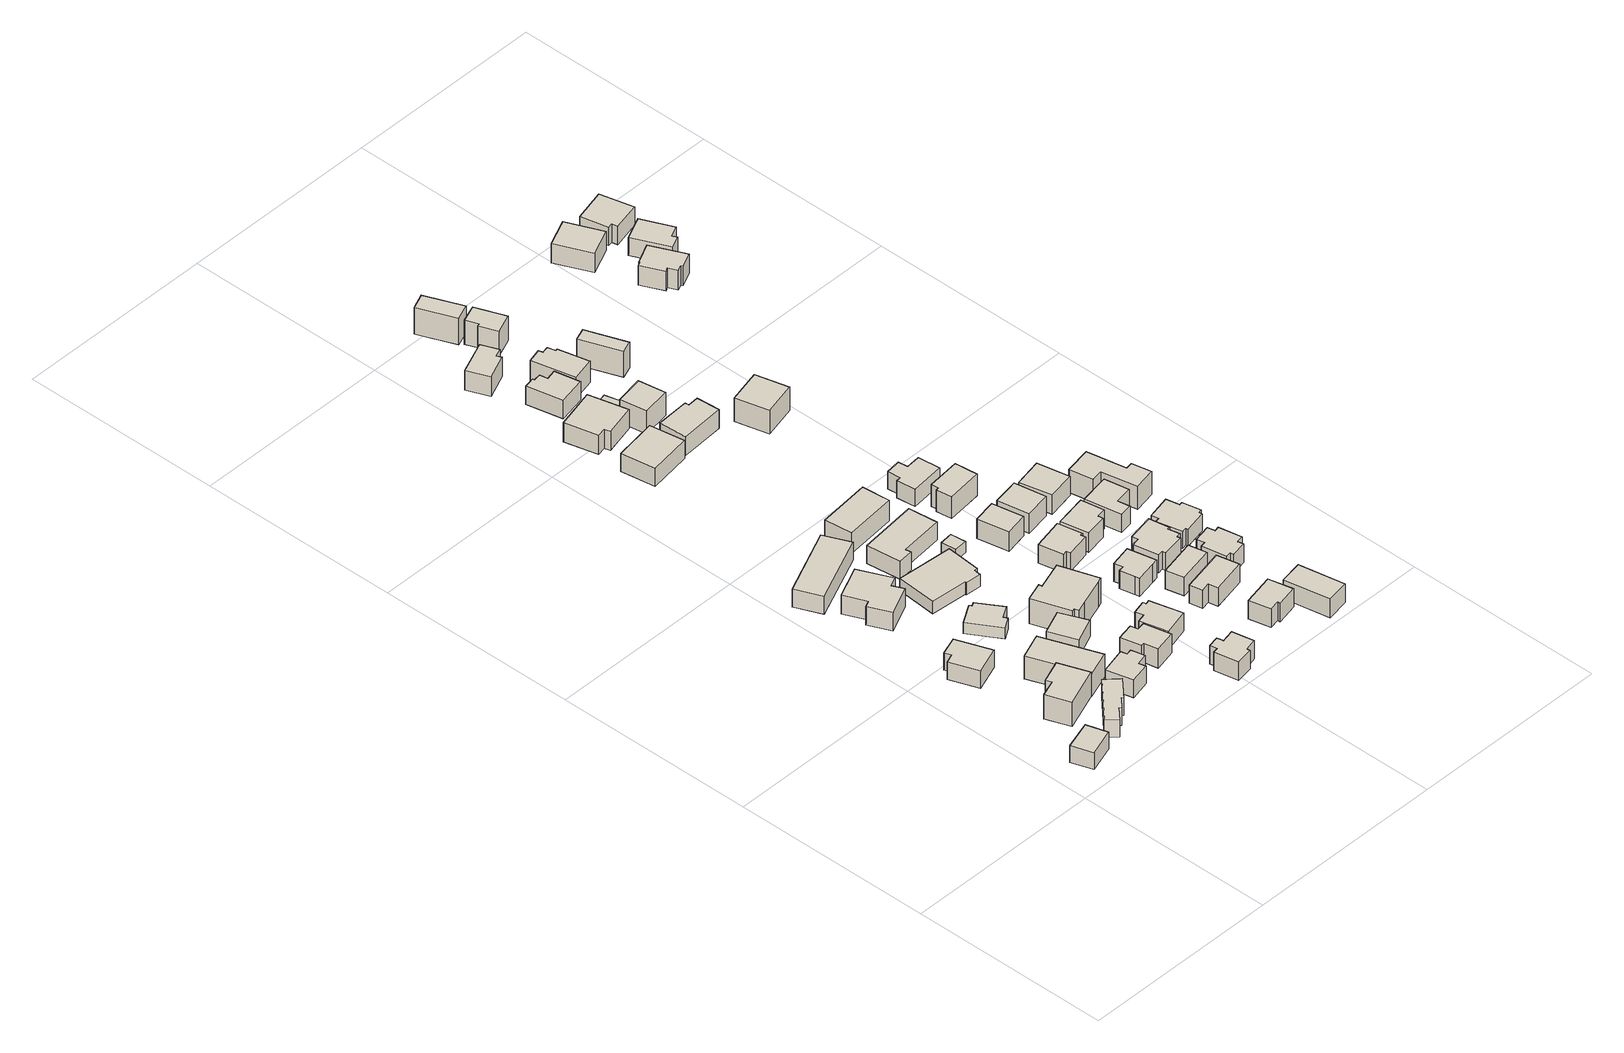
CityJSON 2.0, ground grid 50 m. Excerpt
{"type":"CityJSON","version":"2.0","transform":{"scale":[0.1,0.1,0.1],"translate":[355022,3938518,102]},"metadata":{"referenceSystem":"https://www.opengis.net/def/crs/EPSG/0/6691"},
"CityObjects":{
"building1":{"type":"Building","attributes":{"usage":"411","measuredHeight":5.1,"storeysAboveGround":2,"BuildingIDAttribute.prefecture":"14","BuildingIDAttribute.city":"14152","BuildingDetailAttribute.totalFloorArea":67.14,"BuildingDetailAttribute.buildingFootprintArea":33.57,"BuildingDetailAttribute.buildingStructureType":"601","BuildingDetailAttribute.buildingStructureOrgType":"1","BuildingDetailAttribute.orgUsage":"10","BuildingDetailAttribute.surveyYear":2015},"geometry":[{"type":"Solid","lod":"1","boundaries":[[[[0,1,2,3]],[[2,4,5,3]],[[1,6,4,2]],[[0,7,6,1]],[[3,5,7,0]],[[4,6,7,5]]]]}]},
"building2":{"type":"Building","attributes":{"usage":"411","measuredHeight":6.3,"storeysAboveGround":2,"BuildingIDAttribute.prefecture":"14","BuildingIDAttribute.city":"14152","BuildingDetailAttribute.totalFloorArea":104.54,"BuildingDetailAttribute.buildingFootprintArea":52.27,"BuildingDetailAttribute.buildingStructureType":"601","BuildingDetailAttribute.buildingStructureOrgType":"1","BuildingDetailAttribute.orgUsage":"10","BuildingDetailAttribute.surveyYear":2015},"geometry":[{"type":"Solid","lod":"1","boundaries":[[[[8,9,10,11,12,13]],[[12,14,15,13]],[[11,16,14,12]],[[10,17,16,11]],[[9,18,17,10]],[[8,19,18,9]],[[13,15,19,8]],[[14,16,17,18,19,15]]]]}]},
"building3":{"type":"Building","attributes":{"usage":"411","measuredHeight":7.6,"storeysAboveGround":2,"BuildingIDAttribute.prefecture":"14","BuildingIDAttribute.city":"14152","BuildingDetailAttribute.totalFloorArea":126.16,"BuildingDetailAttribute.buildingFootprintArea":63.08,"BuildingDetailAttribute.buildingStructureType":"601","BuildingDetailAttribute.buildingStructureOrgType":"1","BuildingDetailAttribute.orgUsage":"10","BuildingDetailAttribute.surveyYear":2015},"geometry":[{"type":"Solid","lod":"1","boundaries":[[[[20,21,22,23,24,25]],[[24,26,27,25]],[[23,28,26,24]],[[22,29,28,23]],[[21,30,29,22]],[[20,31,30,21]],[[25,27,31,20]],[[26,28,29,30,31,27]]]]}]},
"building4":{"type":"Building","attributes":{"usage":"411","measuredHeight":5.5,"storeysAboveGround":2,"BuildingIDAttribute.prefecture":"14","BuildingIDAttribute.city":"14152","BuildingDetailAttribute.totalFloorArea":84.86,"BuildingDetailAttribute.buildingFootprintArea":42.43,"BuildingDetailAttribute.buildingStructureType":"601","BuildingDetailAttribute.buildingStructureOrgType":"1","BuildingDetailAttribute.orgUsage":"10","BuildingDetailAttribute.surveyYear":2015},"geometry":[{"type":"Solid","lod":"1","boundaries":[[[[32,33,34,35,36,37,38,39]],[[38,40,41,39]],[[37,42,40,38]],[[36,43,42,37]],[[35,44,43,36]],[[34,45,44,35]],[[33,46,45,34]],[[32,47,46,33]],[[39,41,47,32]],[[40,42,43,44,45,46,47,41]]]]}]},
"building5":{"type":"Building","attributes":{"usage":"412","measuredHeight":7.1,"storeysAboveGround":2,"BuildingIDAttribute.prefecture":"14","BuildingIDAttribute.city":"14152","BuildingDetailAttribute.totalFloorArea":133.13,"BuildingDetailAttribute.buildingFootprintArea":66.57,"BuildingDetailAttribute.buildingStructureType":"601","BuildingDetailAttribute.buildingStructureOrgType":"1","BuildingDetailAttribute.orgUsage":"20","BuildingDetailAttribute.surveyYear":2015},"geometry":[{"type":"Solid","lod":"1","boundaries":[[[[48,49,50,51,52,53]],[[52,54,55,53]],[[51,56,54,52]],[[50,57,56,51]],[[49,58,57,50]],[[48,59,58,49]],[[53,55,59,48]],[[54,56,57,58,59,55]]]]}]},
"building6":{"type":"Building","attributes":{"usage":"412","measuredHeight":6.1,"storeysAboveGround":2,"BuildingIDAttribute.prefecture":"14","BuildingIDAttribute.city":"14152","BuildingDetailAttribute.totalFloorArea":181.25,"BuildingDetailAttribute.buildingFootprintArea":90.63,"BuildingDetailAttribute.buildingStructureType":"601","BuildingDetailAttribute.buildingStructureOrgType":"1","BuildingDetailAttribute.orgUsage":"20","BuildingDetailAttribute.surveyYear":2015},"geometry":[{"type":"Solid","lod":"1","boundaries":[[[[60,61,62,63,64,65,66,67]],[[66,68,69,67]],[[65,70,68,66]],[[64,71,70,65]],[[63,72,71,64]],[[62,73,72,63]],[[61,74,73,62]],[[60,75,74,61]],[[67,69,75,60]],[[68,70,71,72,73,74,75,69]]]]}]},
"building7":{"type":"Building","attributes":{"usage":"412","measuredHeight":5.7,"storeysAboveGround":2,"BuildingIDAttribute.prefecture":"14","BuildingIDAttribute.city":"14152","BuildingDetailAttribute.totalFloorArea":214.94,"BuildingDetailAttribute.buildingFootprintArea":107.47,"BuildingDetailAttribute.buildingStructureType":"601","BuildingDetailAttribute.buildingStructureOrgType":"1","BuildingDetailAttribute.orgUsage":"20","BuildingDetailAttribute.surveyYear":2015},"geometry":[{"type":"Solid","lod":"1","boundaries":[[[[76,77,78,79]],[[78,80,81,79]],[[77,82,80,78]],[[76,83,82,77]],[[79,81,83,76]],[[80,82,83,81]]]]}]},
"building8":{"type":"Building","attributes":{"usage":"411","measuredHeight":5.6,"storeysAboveGround":2,"BuildingIDAttribute.prefecture":"14","BuildingIDAttribute.city":"14152","BuildingDetailAttribute.totalFloorArea":80.78,"BuildingDetailAttribute.buildingFootprintArea":40.39,"BuildingDetailAttribute.buildingStructureType":"601","BuildingDetailAttribute.buildingStructureOrgType":"1","BuildingDetailAttribute.orgUsage":"10","BuildingDetailAttribute.surveyYear":2015},"geometry":[{"type":"Solid","lod":"1","boundaries":[[[[84,85,86,87,88,89,90,91]],[[90,92,93,91]],[[89,94,92,90]],[[88,95,94,89]],[[87,96,95,88]],[[86,97,96,87]],[[85,98,97,86]],[[84,99,98,85]],[[91,93,99,84]],[[92,94,95,96,97,98,99,93]]]]}]},
"building9":{"type":"Building","attributes":{"usage":"411","storeysAboveGround":1,"BuildingIDAttribute.prefecture":"14","BuildingIDAttribute.city":"14152","BuildingDetailAttribute.totalFloorArea":54.68,"BuildingDetailAttribute.buildingFootprintArea":54.68,"BuildingDetailAttribute.buildingStructureType":"601","BuildingDetailAttribute.buildingStructureOrgType":"1","BuildingDetailAttribute.orgUsage":"10","BuildingDetailAttribute.surveyYear":2015},"geometry":[{"type":"Solid","lod":"1","boundaries":[[[[100,101,102,103,104,105,106,107]],[[106,108,109,107]],[[105,110,108,106]],[[104,111,110,105]],[[103,112,111,104]],[[102,113,112,103]],[[101,114,113,102]],[[100,115,114,101]],[[107,109,115,100]],[[108,110,111,112,113,114,115,109]]]]}]},
"building10":{"type":"Building","attributes":{"usage":"411","measuredHeight":5.1,"storeysAboveGround":2,"BuildingIDAttribute.prefecture":"14","BuildingIDAttribute.city":"14152","BuildingDetailAttribute.totalFloorArea":82.23,"BuildingDetailAttribute.buildingFootprintArea":41.12,"BuildingDetailAttribute.buildingStructureType":"601","BuildingDetailAttribute.buildingStructureOrgType":"1","BuildingDetailAttribute.orgUsage":"10","BuildingDetailAttribute.surveyYear":2015},"geometry":[{"type":"Solid","lod":"1","boundaries":[[[[116,117,118,119,120]],[[119,121,122,120]],[[118,123,121,119]],[[117,124,123,118]],[[116,125,124,117]],[[120,122,125,116]],[[121,123,124,125,122]]]]}]},
"building11":{"type":"Building","attributes":{"usage":"411","measuredHeight":4.6,"storeysAboveGround":2,"BuildingIDAttribute.prefecture":"14","BuildingIDAttribute.city":"14152","BuildingDetailAttribute.totalFloorArea":233.65,"BuildingDetailAttribute.buildingFootprintArea":116.82,"BuildingDetailAttribute.buildingStructureType":"601","BuildingDetailAttribute.buildingStructureOrgType":"1","BuildingDetailAttribute.orgUsage":"10","BuildingDetailAttribute.surveyYear":2015},"geometry":[{"type":"Solid","lod":"1","boundaries":[[[[126,127,128,129,130,131,132,133]],[[132,134,135,133]],[[131,136,134,132]],[[130,137,136,131]],[[129,138,137,130]],[[128,139,138,129]],[[127,140,139,128]],[[126,141,140,127]],[[133,135,141,126]],[[134,136,137,138,139,140,141,135]]]]}]},
"building12":{"type":"Building","attributes":{"usage":"411","measuredHeight":6.1,"storeysAboveGround":2,"BuildingIDAttribute.prefecture":"14","BuildingIDAttribute.city":"14152","BuildingDetailAttribute.totalFloorArea":80.99,"BuildingDetailAttribute.buildingFootprintArea":40.49,"BuildingDetailAttribute.buildingStructureType":"601","BuildingDetailAttribute.buildingStructureOrgType":"1","BuildingDetailAttribute.orgUsage":"10","BuildingDetailAttribute.surveyYear":2015,"BuildingRiverFloodingRiskAttribute.description":"6","BuildingRiverFloodingRiskAttribute.rankOrg":"1","BuildingRiverFloodingRiskAttribute.depth":0.02,"BuildingRiverFloodingRiskAttribute.adminType":"2","BuildingRiverFloodingRiskAttribute.scale":"2"},"geometry":[{"type":"Solid","lod":"1","boundaries":[[[[142,143,144,145,146,147,148,149]],[[148,150,151,149]],[[147,152,150,148]],[[146,153,152,147]],[[145,154,153,146]],[[144,155,154,145]],[[143,156,155,144]],[[142,157,156,143]],[[149,151,157,142]],[[150,152,153,154,155,156,157,151]]]]}]},
"building13":{"type":"Building","attributes":{"usage":"411","measuredHeight":7.9,"storeysAboveGround":2,"BuildingIDAttribute.prefecture":"14","BuildingIDAttribute.city":"14152","BuildingDetailAttribute.totalFloorArea":164.62,"BuildingDetailAttribute.buildingFootprintArea":82.31,"BuildingDetailAttribute.buildingStructureType":"601","BuildingDetailAttribute.buildingStructureOrgType":"1","BuildingDetailAttribute.orgUsage":"10","BuildingDetailAttribute.surveyYear":2015},"geometry":[{"type":"Solid","lod":"1","boundaries":[[[[158,159,160,161,162,163,164,165,166,167]],[[166,168,169,167]],[[165,170,168,166]],[[164,171,170,165]],[[163,172,171,164]],[[162,173,172,163]],[[161,174,173,162]],[[160,175,174,161]],[[159,176,175,160]],[[158,177,176,159]],[[167,169,177,158]],[[168,170,171,172,173,174,175,176,177,169]]]]}]},
"building14":{"type":"Building","attributes":{"usage":"412","measuredHeight":6,"storeysAboveGround":2,"BuildingIDAttribute.prefecture":"14","BuildingIDAttribute.city":"14152","BuildingDetailAttribute.totalFloorArea":185.44,"BuildingDetailAttribute.buildingFootprintArea":92.72,"BuildingDetailAttribute.buildingStructureType":"601","BuildingDetailAttribute.buildingStructureOrgType":"1","BuildingDetailAttribute.orgUsage":"20","BuildingDetailAttribute.surveyYear":2015},"geometry":[{"type":"Solid","lod":"1","boundaries":[[[[178,179,180,181,182,183]],[[182,184,185,183]],[[181,186,184,182]],[[180,187,186,181]],[[179,188,187,180]],[[178,189,188,179]],[[183,185,189,178]],[[184,186,187,188,189,185]]]]}]},
"building15":{"type":"Building","attributes":{"usage":"411","measuredHeight":6.1,"storeysAboveGround":2,"BuildingIDAttribute.prefecture":"14","BuildingIDAttribute.city":"14152","BuildingDetailAttribute.totalFloorArea":82.94,"BuildingDetailAttribute.buildingFootprintArea":41.47,"BuildingDetailAttribute.buildingStructureType":"601","BuildingDetailAttribute.buildingStructureOrgType":"1","BuildingDetailAttribute.orgUsage":"10","BuildingDetailAttribute.surveyYear":2015,"BuildingRiverFloodingRiskAttribute.description":"6","BuildingRiverFloodingRiskAttribute.rankOrg":"1","BuildingRiverFloodingRiskAttribute.depth":0.02,"BuildingRiverFloodingRiskAttribute.adminType":"2","BuildingRiverFloodingRiskAttribute.scale":"2"},"geometry":[{"type":"Solid","lod":"1","boundaries":[[[[190,191,192,193,194,195,196,197,198,199]],[[198,200,201,199]],[[197,202,200,198]],[[196,203,202,197]],[[195,204,203,196]],[[194,205,204,195]],[[193,206,205,194]],[[192,207,206,193]],[[191,208,207,192]],[[190,209,208,191]],[[199,201,209,190]],[[200,202,203,204,205,206,207,208,209,201]]]]}]},
"building16":{"type":"Building","attributes":{"usage":"411","measuredHeight":6.3,"storeysAboveGround":2,"BuildingIDAttribute.prefecture":"14","BuildingIDAttribute.city":"14152","BuildingDetailAttribute.totalFloorArea":156.68,"BuildingDetailAttribute.buildingFootprintArea":78.34,"BuildingDetailAttribute.buildingStructureType":"601","BuildingDetailAttribute.buildingStructureOrgType":"1","BuildingDetailAttribute.orgUsage":"10","BuildingDetailAttribute.surveyYear":2015},"geometry":[{"type":"Solid","lod":"1","boundaries":[[[[210,211,212,213]],[[212,214,215,213]],[[211,216,214,212]],[[210,217,216,211]],[[213,215,217,210]],[[214,216,217,215]]]]}]},
"building17":{"type":"Building","attributes":{"usage":"412","measuredHeight":6.3,"storeysAboveGround":2,"BuildingIDAttribute.prefecture":"14","BuildingIDAttribute.city":"14152","BuildingDetailAttribute.totalFloorArea":153.39,"BuildingDetailAttribute.buildingFootprintArea":76.69,"BuildingDetailAttribute.buildingStructureType":"601","BuildingDetailAttribute.buildingStructureOrgType":"1","BuildingDetailAttribute.orgUsage":"20","BuildingDetailAttribute.surveyYear":2015},"geometry":[{"type":"Solid","lod":"1","boundaries":[[[[218,219,220,221]],[[220,222,223,221]],[[219,224,222,220]],[[218,225,224,219]],[[221,223,225,218]],[[222,224,225,223]]]]}]},
"building18":{"type":"Building","attributes":{"usage":"411","measuredHeight":5.9,"storeysAboveGround":2,"BuildingIDAttribute.prefecture":"14","BuildingIDAttribute.city":"14152","BuildingDetailAttribute.totalFloorArea":92.56,"BuildingDetailAttribute.buildingFootprintArea":46.28,"BuildingDetailAttribute.buildingStructureType":"601","BuildingDetailAttribute.buildingStructureOrgType":"1","BuildingDetailAttribute.orgUsage":"10","BuildingDetailAttribute.surveyYear":2015,"BuildingRiverFloodingRiskAttribute.description":"6","BuildingRiverFloodingRiskAttribute.rankOrg":"1","BuildingRiverFloodingRiskAttribute.depth":0.111,"BuildingRiverFloodingRiskAttribute.adminType":"2","BuildingRiverFloodingRiskAttribute.scale":"2"},"geometry":[{"type":"Solid","lod":"1","boundaries":[[[[226,227,228,229,230,231,232,233]],[[232,234,235,233]],[[231,236,234,232]],[[230,237,236,231]],[[229,238,237,230]],[[228,239,238,229]],[[227,240,239,228]],[[226,241,240,227]],[[233,235,241,226]],[[234,236,237,238,239,240,241,235]]]]}]},
"building19":{"type":"Building","attributes":{"BuildingIDAttribute.prefecture":"14","BuildingIDAttribute.city":"14152","BuildingDetailAttribute.surveyYear":2015},"geometry":[{"type":"Solid","lod":"1","boundaries":[[[[242,243,244,245]],[[244,246,247,245]],[[243,248,246,244]],[[242,249,248,243]],[[245,247,249,242]],[[246,248,249,247]]]]}]},
"building20":{"type":"Building","attributes":{"usage":"411","measuredHeight":6.8,"storeysAboveGround":2,"BuildingIDAttribute.prefecture":"14","BuildingIDAttribute.city":"14152","BuildingDetailAttribute.totalFloorArea":195.99,"BuildingDetailAttribute.buildingFootprintArea":98,"BuildingDetailAttribute.buildingStructureType":"610","BuildingDetailAttribute.buildingStructureOrgType":"2","BuildingDetailAttribute.orgUsage":"10","BuildingDetailAttribute.surveyYear":2015},"geometry":[{"type":"Solid","lod":"1","boundaries":[[[[250,251,252,253,254,255]],[[254,256,257,255]],[[253,258,256,254]],[[252,259,258,253]],[[251,260,259,252]],[[250,261,260,251]],[[255,257,261,250]],[[256,258,259,260,261,257]]]]}]},
"building21":{"type":"Building","attributes":{"usage":"411","measuredHeight":5.7,"storeysAboveGround":2,"BuildingIDAttribute.prefecture":"14","BuildingIDAttribute.city":"14152","BuildingDetailAttribute.totalFloorArea":92.83,"BuildingDetailAttribute.buildingFootprintArea":46.42,"BuildingDetailAttribute.buildingStructureType":"601","BuildingDetailAttribute.buildingStructureOrgType":"1","BuildingDetailAttribute.orgUsage":"10","BuildingDetailAttribute.surveyYear":2015},"geometry":[{"type":"Solid","lod":"1","boundaries":[[[[262,263,264,265,266,267,268,269]],[[268,270,271,269]],[[267,272,270,268]],[[266,273,272,267]],[[265,274,273,266]],[[264,275,274,265]],[[263,276,275,264]],[[262,277,276,263]],[[269,271,277,262]],[[270,272,273,274,275,276,277,271]]]]}]},
"building22":{"type":"Building","attributes":{"usage":"411","measuredHeight":5.9,"storeysAboveGround":2,"BuildingIDAttribute.prefecture":"14","BuildingIDAttribute.city":"14152","BuildingDetailAttribute.totalFloorArea":81.7,"BuildingDetailAttribute.buildingFootprintArea":40.85,"BuildingDetailAttribute.buildingStructureType":"601","BuildingDetailAttribute.buildingStructureOrgType":"1","BuildingDetailAttribute.orgUsage":"10","BuildingDetailAttribute.surveyYear":2015},"geometry":[{"type":"Solid","lod":"1","boundaries":[[[[278,279,280,281,282,283]],[[282,284,285,283]],[[281,286,284,282]],[[280,287,286,281]],[[279,288,287,280]],[[278,289,288,279]],[[283,285,289,278]],[[284,286,287,288,289,285]]]]}]},
"building23":{"type":"Building","attributes":{"BuildingIDAttribute.prefecture":"14","BuildingIDAttribute.city":"14152","BuildingDetailAttribute.surveyYear":2015},"geometry":[{"type":"Solid","lod":"1","boundaries":[[[[290,291,292,293]],[[292,294,295,293]],[[291,296,294,292]],[[290,297,296,291]],[[293,295,297,290]],[[294,296,297,295]]]]}]},
"building24":{"type":"Building","attributes":{"usage":"411","measuredHeight":5.9,"storeysAboveGround":2,"BuildingIDAttribute.prefecture":"14","BuildingIDAttribute.city":"14152","BuildingDetailAttribute.totalFloorArea":76.44,"BuildingDetailAttribute.buildingFootprintArea":38.22,"BuildingDetailAttribute.buildingStructureType":"601","BuildingDetailAttribute.buildingStructureOrgType":"1","BuildingDetailAttribute.orgUsage":"10","BuildingDetailAttribute.surveyYear":2015},"geometry":[{"type":"Solid","lod":"1","boundaries":[[[[298,299,300,301]],[[300,302,303,301]],[[299,304,302,300]],[[298,305,304,299]],[[301,303,305,298]],[[302,304,305,303]]]]}]},
"building25":{"type":"Building","attributes":{"usage":"411","measuredHeight":5.8,"storeysAboveGround":2,"BuildingIDAttribute.prefecture":"14","BuildingIDAttribute.city":"14152","BuildingDetailAttribute.totalFloorArea":121.66,"BuildingDetailAttribute.buildingFootprintArea":60.83,"BuildingDetailAttribute.buildingStructureType":"601","BuildingDetailAttribute.buildingStructureOrgType":"1","BuildingDetailAttribute.orgUsage":"10","BuildingDetailAttribute.surveyYear":2015},"geometry":[{"type":"Solid","lod":"1","boundaries":[[[[306,307,308,309,310,311]],[[310,312,313,311]],[[309,314,312,310]],[[308,315,314,309]],[[307,316,315,308]],[[306,317,316,307]],[[311,313,317,306]],[[312,314,315,316,317,313]]]]}]},
"building26":{"type":"Building","attributes":{"usage":"411","measuredHeight":5.8,"storeysAboveGround":2,"BuildingIDAttribute.prefecture":"14","BuildingIDAttribute.city":"14152","BuildingDetailAttribute.totalFloorArea":72.73,"BuildingDetailAttribute.buildingFootprintArea":36.37,"BuildingDetailAttribute.buildingStructureType":"601","BuildingDetailAttribute.buildingStructureOrgType":"1","BuildingDetailAttribute.orgUsage":"10","BuildingDetailAttribute.surveyYear":2015},"geometry":[{"type":"Solid","lod":"1","boundaries":[[[[318,319,320,321,322,323,324,325]],[[324,326,327,325]],[[323,328,326,324]],[[322,329,328,323]],[[321,330,329,322]],[[320,331,330,321]],[[319,332,331,320]],[[318,333,332,319]],[[325,327,333,318]],[[326,328,329,330,331,332,333,327]]]]}]},
"building27":{"type":"Building","attributes":{"usage":"411","measuredHeight":5.5,"storeysAboveGround":2,"BuildingIDAttribute.prefecture":"14","BuildingIDAttribute.city":"14152","BuildingDetailAttribute.totalFloorArea":76.19,"BuildingDetailAttribute.buildingFootprintArea":38.1,"BuildingDetailAttribute.buildingStructureType":"601","BuildingDetailAttribute.buildingStructureOrgType":"1","BuildingDetailAttribute.orgUsage":"10","BuildingDetailAttribute.surveyYear":2015},"geometry":[{"type":"Solid","lod":"1","boundaries":[[[[334,335,336,337,338,339,340,341]],[[340,342,343,341]],[[339,344,342,340]],[[338,345,344,339]],[[337,346,345,338]],[[336,347,346,337]],[[335,348,347,336]],[[334,349,348,335]],[[341,343,349,334]],[[342,344,345,346,347,348,349,343]]]]}]},
"building28":{"type":"Building","attributes":{"usage":"411","measuredHeight":7.7,"storeysAboveGround":2,"BuildingIDAttribute.prefecture":"14","BuildingIDAttribute.city":"14152","BuildingDetailAttribute.totalFloorArea":81.51,"BuildingDetailAttribute.buildingFootprintArea":40.75,"BuildingDetailAttribute.buildingStructureType":"601","BuildingDetailAttribute.buildingStructureOrgType":"1","BuildingDetailAttribute.orgUsage":"10","BuildingDetailAttribute.surveyYear":2015},"geometry":[{"type":"Solid","lod":"1","boundaries":[[[[350,351,352,353]],[[352,354,355,353]],[[351,356,354,352]],[[350,357,356,351]],[[353,355,357,350]],[[354,356,357,355]]]]}]},
"building29":{"type":"Building","attributes":{"usage":"411","measuredHeight":6.5,"storeysAboveGround":2,"BuildingIDAttribute.prefecture":"14","BuildingIDAttribute.city":"14152","BuildingDetailAttribute.totalFloorArea":102.22,"BuildingDetailAttribute.buildingFootprintArea":51.11,"BuildingDetailAttribute.buildingStructureType":"601","BuildingDetailAttribute.buildingStructureOrgType":"1","BuildingDetailAttribute.orgUsage":"10","BuildingDetailAttribute.surveyYear":2015},"geometry":[{"type":"Solid","lod":"1","boundaries":[[[[358,359,360,361,362,363,364,365,366]],[[365,367,368,366]],[[364,369,367,365]],[[363,370,369,364]],[[362,371,370,363]],[[361,372,371,362]],[[360,373,372,361]],[[359,374,373,360]],[[358,375,374,359]],[[366,368,375,358]],[[367,369,370,371,372,373,374,375,368]]]]}]},
"building30":{"type":"Building","attributes":{"usage":"411","measuredHeight":6,"storeysAboveGround":2,"BuildingIDAttribute.prefecture":"14","BuildingIDAttribute.city":"14152","BuildingDetailAttribute.totalFloorArea":79.25,"BuildingDetailAttribute.buildingFootprintArea":39.62,"BuildingDetailAttribute.buildingStructureType":"601","BuildingDetailAttribute.buildingStructureOrgType":"1","BuildingDetailAttribute.orgUsage":"10","BuildingDetailAttribute.surveyYear":2015,"BuildingRiverFloodingRiskAttribute.description":"6","BuildingRiverFloodingRiskAttribute.rankOrg":"1","BuildingRiverFloodingRiskAttribute.depth":0.158,"BuildingRiverFloodingRiskAttribute.adminType":"2","BuildingRiverFloodingRiskAttribute.scale":"2"},"geometry":[{"type":"Solid","lod":"1","boundaries":[[[[376,377,378,379,380,381]],[[380,382,383,381]],[[379,384,382,380]],[[378,385,384,379]],[[377,386,385,378]],[[376,387,386,377]],[[381,383,387,376]],[[382,384,385,386,387,383]]]]}]},
"building31":{"type":"Building","attributes":{"usage":"411","measuredHeight":6.3,"storeysAboveGround":2,"BuildingIDAttribute.prefecture":"14","BuildingIDAttribute.city":"14152","BuildingDetailAttribute.totalFloorArea":95.09,"BuildingDetailAttribute.buildingFootprintArea":47.54,"BuildingDetailAttribute.buildingStructureType":"601","BuildingDetailAttribute.buildingStructureOrgType":"1","BuildingDetailAttribute.orgUsage":"10","BuildingDetailAttribute.surveyYear":2015,"BuildingRiverFloodingRiskAttribute.description":"6","BuildingRiverFloodingRiskAttribute.rankOrg":"1","BuildingRiverFloodingRiskAttribute.depth":0.188,"BuildingRiverFloodingRiskAttribute.adminType":"2","BuildingRiverFloodingRiskAttribute.scale":"2"},"geometry":[{"type":"Solid","lod":"1","boundaries":[[[[388,389,390,391,392,393]],[[392,394,395,393]],[[391,396,394,392]],[[390,397,396,391]],[[389,398,397,390]],[[388,399,398,389]],[[393,395,399,388]],[[394,396,397,398,399,395]]]]}]},
"building32":{"type":"Building","attributes":{"usage":"411","measuredHeight":5.5,"storeysAboveGround":2,"BuildingIDAttribute.prefecture":"14","BuildingIDAttribute.city":"14152","BuildingDetailAttribute.totalFloorArea":68.06,"BuildingDetailAttribute.buildingFootprintArea":34.03,"BuildingDetailAttribute.buildingStructureType":"601","BuildingDetailAttribute.buildingStructureOrgType":"1","BuildingDetailAttribute.orgUsage":"10","BuildingDetailAttribute.surveyYear":2015},"geometry":[{"type":"Solid","lod":"1","boundaries":[[[[400,401,402,403,404,405,406,407]],[[406,408,409,407]],[[405,410,408,406]],[[404,411,410,405]],[[403,412,411,404]],[[402,413,412,403]],[[401,414,413,402]],[[400,415,414,401]],[[407,409,415,400]],[[408,410,411,412,413,414,415,409]]]]}]},
"building33":{"type":"Building","attributes":{"usage":"411","measuredHeight":5.6,"storeysAboveGround":2,"BuildingIDAttribute.prefecture":"14","BuildingIDAttribute.city":"14152","BuildingDetailAttribute.totalFloorArea":71.33,"BuildingDetailAttribute.buildingFootprintArea":35.66,"BuildingDetailAttribute.buildingStructureType":"601","BuildingDetailAttribute.buildingStructureOrgType":"1","BuildingDetailAttribute.orgUsage":"10","BuildingDetailAttribute.surveyYear":2015},"geometry":[{"type":"Solid","lod":"1","boundaries":[[[[416,417,418,419]],[[418,420,421,419]],[[417,422,420,418]],[[416,423,422,417]],[[419,421,423,416]],[[420,422,423,421]]]]}]},
"building34":{"type":"Building","attributes":{"usage":"411","measuredHeight":6.7,"storeysAboveGround":2,"BuildingIDAttribute.prefecture":"14","BuildingIDAttribute.city":"14152","BuildingDetailAttribute.totalFloorArea":86.03,"BuildingDetailAttribute.buildingFootprintArea":43.02,"BuildingDetailAttribute.buildingStructureType":"601","BuildingDetailAttribute.buildingStructureOrgType":"1","BuildingDetailAttribute.orgUsage":"10","BuildingDetailAttribute.surveyYear":2015},"geometry":[{"type":"Solid","lod":"1","boundaries":[[[[424,425,426,427,428,429]],[[428,430,431,429]],[[427,432,430,428]],[[426,433,432,427]],[[425,434,433,426]],[[424,435,434,425]],[[429,431,435,424]],[[430,432,433,434,435,431]]]]}]},
"building35":{"type":"Building","attributes":{"usage":"411","measuredHeight":6.1,"storeysAboveGround":2,"BuildingIDAttribute.prefecture":"14","BuildingIDAttribute.city":"14152","BuildingDetailAttribute.totalFloorArea":86.87,"BuildingDetailAttribute.buildingFootprintArea":43.44,"BuildingDetailAttribute.buildingStructureType":"601","BuildingDetailAttribute.buildingStructureOrgType":"1","BuildingDetailAttribute.orgUsage":"10","BuildingDetailAttribute.surveyYear":2015},"geometry":[{"type":"Solid","lod":"1","boundaries":[[[[436,437,438,439]],[[438,440,441,439]],[[437,442,440,438]],[[436,443,442,437]],[[439,441,443,436]],[[440,442,443,441]]]]}]},
"building36":{"type":"Building","attributes":{"usage":"411","measuredHeight":5.5,"storeysAboveGround":2,"BuildingIDAttribute.prefecture":"14","BuildingIDAttribute.city":"14152","BuildingDetailAttribute.totalFloorArea":80.36,"BuildingDetailAttribute.buildingFootprintArea":40.18,"BuildingDetailAttribute.buildingStructureType":"601","BuildingDetailAttribute.buildingStructureOrgType":"1","BuildingDetailAttribute.orgUsage":"10","BuildingDetailAttribute.surveyYear":2015},"geometry":[{"type":"Solid","lod":"1","boundaries":[[[[444,445,446,447,448,449]],[[448,450,451,449]],[[447,452,450,448]],[[446,453,452,447]],[[445,454,453,446]],[[444,455,454,445]],[[449,451,455,444]],[[450,452,453,454,455,451]]]]}]},
"building37":{"type":"Building","attributes":{"usage":"411","measuredHeight":7.8,"storeysAboveGround":2,"BuildingIDAttribute.prefecture":"14","BuildingIDAttribute.city":"14152","BuildingDetailAttribute.totalFloorArea":69.28,"BuildingDetailAttribute.buildingFootprintArea":34.64,"BuildingDetailAttribute.buildingStructureType":"601","BuildingDetailAttribute.buildingStructureOrgType":"1","BuildingDetailAttribute.orgUsage":"10","BuildingDetailAttribute.surveyYear":2015},"geometry":[{"type":"Solid","lod":"1","boundaries":[[[[456,457,458,459]],[[458,460,461,459]],[[457,462,460,458]],[[456,463,462,457]],[[459,461,463,456]],[[460,462,463,461]]]]}]},
"building38":{"type":"Building","attributes":{"measuredHeight":5.5,"BuildingIDAttribute.prefecture":"14","BuildingIDAttribute.city":"14152","BuildingDetailAttribute.surveyYear":2015,"BuildingRiverFloodingRiskAttribute.description":"6","BuildingRiverFloodingRiskAttribute.rankOrg":"1","BuildingRiverFloodingRiskAttribute.depth":0.08,"BuildingRiverFloodingRiskAttribute.adminType":"2","BuildingRiverFloodingRiskAttribute.scale":"2"},"geometry":[{"type":"Solid","lod":"1","boundaries":[[[[464,465,466,467,468,469,470,471,472,473,474,475]],[[474,476,477,475]],[[473,478,476,474]],[[472,479,478,473]],[[471,480,479,472]],[[470,481,480,471]],[[469,482,481,470]],[[468,483,482,469]],[[467,484,483,468]],[[466,485,484,467]],[[465,486,485,466]],[[464,487,486,465]],[[475,477,487,464]],[[476,478,479,480,481,482,483,484,485,486,487,477]]]]}]},
"building39":{"type":"Building","attributes":{"usage":"411","measuredHeight":7.5,"storeysAboveGround":2,"BuildingIDAttribute.prefecture":"14","BuildingIDAttribute.city":"14152","BuildingDetailAttribute.totalFloorArea":65.76,"BuildingDetailAttribute.buildingFootprintArea":32.88,"BuildingDetailAttribute.buildingStructureType":"601","BuildingDetailAttribute.buildingStructureOrgType":"1","BuildingDetailAttribute.orgUsage":"10","BuildingDetailAttribute.surveyYear":2015},"geometry":[{"type":"Solid","lod":"1","boundaries":[[[[488,489,490,491,492,493]],[[492,494,495,493]],[[491,496,494,492]],[[490,497,496,491]],[[489,498,497,490]],[[488,499,498,489]],[[493,495,499,488]],[[494,496,497,498,499,495]]]]}]},
"building40":{"type":"Building","attributes":{"usage":"411","measuredHeight":5.9,"storeysAboveGround":2,"BuildingIDAttribute.prefecture":"14","BuildingIDAttribute.city":"14152","BuildingDetailAttribute.totalFloorArea":112.07,"BuildingDetailAttribute.buildingFootprintArea":56.04,"BuildingDetailAttribute.buildingStructureType":"601","BuildingDetailAttribute.buildingStructureOrgType":"1","BuildingDetailAttribute.orgUsage":"10","BuildingDetailAttribute.surveyYear":2015,"BuildingRiverFloodingRiskAttribute.description":"6","BuildingRiverFloodingRiskAttribute.rankOrg":"1","BuildingRiverFloodingRiskAttribute.depth":0.118,"BuildingRiverFloodingRiskAttribute.adminType":"2","BuildingRiverFloodingRiskAttribute.scale":"2"},"geometry":[{"type":"Solid","lod":"1","boundaries":[[[[500,501,502,503]],[[502,504,505,503]],[[501,506,504,502]],[[500,507,506,501]],[[503,505,507,500]],[[504,506,507,505]]]]}]},
"building41":{"type":"Building","attributes":{"usage":"412","measuredHeight":7.6,"storeysAboveGround":2,"BuildingIDAttribute.prefecture":"14","BuildingIDAttribute.city":"14152","BuildingDetailAttribute.totalFloorArea":120.16,"BuildingDetailAttribute.buildingFootprintArea":60.08,"BuildingDetailAttribute.buildingStructureType":"601","BuildingDetailAttribute.buildingStructureOrgType":"1","BuildingDetailAttribute.orgUsage":"20","BuildingDetailAttribute.surveyYear":2015},"geometry":[{"type":"Solid","lod":"1","boundaries":[[[[508,509,510,511]],[[510,512,513,511]],[[509,514,512,510]],[[508,515,514,509]],[[511,513,515,508]],[[512,514,515,513]]]]}]},
"building42":{"type":"Building","attributes":{"usage":"411","measuredHeight":6.4,"storeysAboveGround":2,"BuildingIDAttribute.prefecture":"14","BuildingIDAttribute.city":"14152","BuildingDetailAttribute.totalFloorArea":92.28,"BuildingDetailAttribute.buildingFootprintArea":46.14,"BuildingDetailAttribute.buildingStructureType":"601","BuildingDetailAttribute.buildingStructureOrgType":"1","BuildingDetailAttribute.orgUsage":"10","BuildingDetailAttribute.surveyYear":2015,"BuildingRiverFloodingRiskAttribute.description":"6","BuildingRiverFloodingRiskAttribute.rankOrg":"1","BuildingRiverFloodingRiskAttribute.depth":0.08,"BuildingRiverFloodingRiskAttribute.adminType":"2","BuildingRiverFloodingRiskAttribute.scale":"2"},"geometry":[{"type":"Solid","lod":"1","boundaries":[[[[516,517,518,519,520,521,522,523,524,525,526,527]],[[526,528,529,527]],[[525,530,528,526]],[[524,531,530,525]],[[523,532,531,524]],[[522,533,532,523]],[[521,534,533,522]],[[520,535,534,521]],[[519,536,535,520]],[[518,537,536,519]],[[517,538,537,518]],[[516,539,538,517]],[[527,529,539,516]],[[528,530,531,532,533,534,535,536,537,538,539,529]]]]}]},
"building43":{"type":"Building","attributes":{"usage":"411","measuredHeight":7.8,"storeysAboveGround":2,"BuildingIDAttribute.prefecture":"14","BuildingIDAttribute.city":"14152","BuildingDetailAttribute.totalFloorArea":57.1,"BuildingDetailAttribute.buildingFootprintArea":28.55,"BuildingDetailAttribute.buildingStructureType":"601","BuildingDetailAttribute.buildingStructureOrgType":"1","BuildingDetailAttribute.orgUsage":"10","BuildingDetailAttribute.surveyYear":2015},"geometry":[{"type":"Solid","lod":"1","boundaries":[[[[540,541,542,543]],[[542,544,545,543]],[[541,546,544,542]],[[540,547,546,541]],[[543,545,547,540]],[[544,546,547,545]]]]}]},
"building44":{"type":"Building","attributes":{"usage":"411","measuredHeight":6.1,"storeysAboveGround":2,"BuildingIDAttribute.prefecture":"14","BuildingIDAttribute.city":"14152","BuildingDetailAttribute.totalFloorArea":96.13,"BuildingDetailAttribute.buildingFootprintArea":48.06,"BuildingDetailAttribute.buildingStructureType":"601","BuildingDetailAttribute.buildingStructureOrgType":"1","BuildingDetailAttribute.orgUsage":"10","BuildingDetailAttribute.surveyYear":2015},"geometry":[{"type":"Solid","lod":"1","boundaries":[[[[548,549,550,551]],[[550,552,553,551]],[[549,554,552,550]],[[548,555,554,549]],[[551,553,555,548]],[[552,554,555,553]]]]}]},
"building45":{"type":"Building","attributes":{"usage":"411","measuredHeight":5.5,"storeysAboveGround":2,"BuildingIDAttribute.prefecture":"14","BuildingIDAttribute.city":"14152","BuildingDetailAttribute.totalFloorArea":80.4,"BuildingDetailAttribute.buildingFootprintArea":40.2,"BuildingDetailAttribute.buildingStructureType":"601","BuildingDetailAttribute.buildingStructureOrgType":"1","BuildingDetailAttribute.orgUsage":"10","BuildingDetailAttribute.surveyYear":2015},"geometry":[{"type":"Solid","lod":"1","boundaries":[[[[556,557,558,559,560,561]],[[560,562,563,561]],[[559,564,562,560]],[[558,565,564,559]],[[557,566,565,558]],[[556,567,566,557]],[[561,563,567,556]],[[562,564,565,566,567,563]]]]}]},
"building46":{"type":"Building","attributes":{"usage":"411","measuredHeight":5.4,"storeysAboveGround":2,"BuildingIDAttribute.prefecture":"14","BuildingIDAttribute.city":"14152","BuildingDetailAttribute.totalFloorArea":82.68,"BuildingDetailAttribute.buildingFootprintArea":41.34,"BuildingDetailAttribute.buildingStructureType":"601","BuildingDetailAttribute.buildingStructureOrgType":"1","BuildingDetailAttribute.orgUsage":"10","BuildingDetailAttribute.surveyYear":2015,"BuildingRiverFloodingRiskAttribute.description":"6","BuildingRiverFloodingRiskAttribute.rankOrg":"1","BuildingRiverFloodingRiskAttribute.depth":0.18,"BuildingRiverFloodingRiskAttribute.adminType":"2","BuildingRiverFloodingRiskAttribute.scale":"2"},"geometry":[{"type":"Solid","lod":"1","boundaries":[[[[568,569,570,571,572,573,574,575,576,577,578,579]],[[578,580,581,579]],[[577,582,580,578]],[[576,583,582,577]],[[575,584,583,576]],[[574,585,584,575]],[[573,586,585,574]],[[572,587,586,573]],[[571,588,587,572]],[[570,589,588,571]],[[569,590,589,570]],[[568,591,590,569]],[[579,581,591,568]],[[580,582,583,584,585,586,587,588,589,590,591,581]]]]}]},
"building47":{"type":"Building","attributes":{"measuredHeight":8.2,"BuildingIDAttribute.prefecture":"14","BuildingIDAttribute.city":"14152","BuildingDetailAttribute.surveyYear":2015,"BuildingRiverFloodingRiskAttribute.description":"6","BuildingRiverFloodingRiskAttribute.rankOrg":"1","BuildingRiverFloodingRiskAttribute.depth":0.222,"BuildingRiverFloodingRiskAttribute.adminType":"2","BuildingRiverFloodingRiskAttribute.scale":"1"},"geometry":[{"type":"Solid","lod":"1","boundaries":[[[[592,593,594,595,596,597,598,599]],[[598,600,601,599]],[[597,602,600,598]],[[596,603,602,597]],[[595,604,603,596]],[[594,605,604,595]],[[593,606,605,594]],[[592,607,606,593]],[[599,601,607,592]],[[600,602,603,604,605,606,607,601]]]]}]},
"building48":{"type":"Building","attributes":{"usage":"411","measuredHeight":6.9,"storeysAboveGround":2,"BuildingIDAttribute.prefecture":"14","BuildingIDAttribute.city":"14152","BuildingDetailAttribute.totalFloorArea":118.15,"BuildingDetailAttribute.buildingFootprintArea":59.08,"BuildingDetailAttribute.buildingStructureType":"601","BuildingDetailAttribute.buildingStructureOrgType":"1","BuildingDetailAttribute.orgUsage":"10","BuildingDetailAttribute.surveyYear":2015,"BuildingRiverFloodingRiskAttribute.description":"6","BuildingRiverFloodingRiskAttribute.rankOrg":"2","BuildingRiverFloodingRiskAttribute.depth":0.773,"BuildingRiverFloodingRiskAttribute.adminType":"2","BuildingRiverFloodingRiskAttribute.scale":"1","BuildingRiverFloodingRiskAttribute.duration":0.133},"geometry":[{"type":"Solid","lod":"1","boundaries":[[[[608,609,610,611]],[[610,612,613,611]],[[609,614,612,610]],[[608,615,614,609]],[[611,613,615,608]],[[612,614,615,613]]]]}]},
"building49":{"type":"Building","attributes":{"usage":"411","measuredHeight":6,"storeysAboveGround":2,"BuildingIDAttribute.prefecture":"14","BuildingIDAttribute.city":"14152","BuildingDetailAttribute.totalFloorArea":96.91,"BuildingDetailAttribute.buildingFootprintArea":48.46,"BuildingDetailAttribute.buildingStructureType":"601","BuildingDetailAttribute.buildingStructureOrgType":"1","BuildingDetailAttribute.orgUsage":"10","BuildingDetailAttribute.surveyYear":2015,"BuildingRiverFloodingRiskAttribute.description":"6","BuildingRiverFloodingRiskAttribute.rankOrg":"2","BuildingRiverFloodingRiskAttribute.depth":0.708,"BuildingRiverFloodingRiskAttribute.adminType":"2","BuildingRiverFloodingRiskAttribute.scale":"1"},"geometry":[{"type":"Solid","lod":"1","boundaries":[[[[616,617,618,619,620,621,622,623,624,625]],[[624,626,627,625]],[[623,628,626,624]],[[622,629,628,623]],[[621,630,629,622]],[[620,631,630,621]],[[619,632,631,620]],[[618,633,632,619]],[[617,634,633,618]],[[616,635,634,617]],[[625,627,635,616]],[[626,628,629,630,631,632,633,634,635,627]]]]}]},
"building50":{"type":"Building","attributes":{"usage":"411","measuredHeight":5.9,"storeysAboveGround":2,"BuildingIDAttribute.prefecture":"14","BuildingIDAttribute.city":"14152","BuildingDetailAttribute.totalFloorArea":91.41,"BuildingDetailAttribute.buildingFootprintArea":45.7,"BuildingDetailAttribute.buildingStructureType":"601","BuildingDetailAttribute.buildingStructureOrgType":"1","BuildingDetailAttribute.orgUsage":"10","BuildingDetailAttribute.surveyYear":2015,"BuildingRiverFloodingRiskAttribute.description":"6","BuildingRiverFloodingRiskAttribute.rankOrg":"2","BuildingRiverFloodingRiskAttribute.depth":0.822,"BuildingRiverFloodingRiskAttribute.adminType":"2","BuildingRiverFloodingRiskAttribute.scale":"1"},"geometry":[{"type":"Solid","lod":"1","boundaries":[[[[636,637,638,639,640,641]],[[640,642,643,641]],[[639,644,642,640]],[[638,645,644,639]],[[637,646,645,638]],[[636,647,646,637]],[[641,643,647,636]],[[642,644,645,646,647,643]]]]}]},
"building51":{"type":"Building","attributes":{"usage":"411","measuredHeight":5.9,"storeysAboveGround":2,"BuildingIDAttribute.prefecture":"14","BuildingIDAttribute.city":"14152","BuildingDetailAttribute.totalFloorArea":113.4,"BuildingDetailAttribute.buildingFootprintArea":56.7,"BuildingDetailAttribute.buildingStructureType":"601","BuildingDetailAttribute.buildingStructureOrgType":"1","BuildingDetailAttribute.orgUsage":"10","BuildingDetailAttribute.surveyYear":2015,"BuildingRiverFloodingRiskAttribute.description":"6","BuildingRiverFloodingRiskAttribute.rankOrg":"2","BuildingRiverFloodingRiskAttribute.depth":0.903,"BuildingRiverFloodingRiskAttribute.adminType":"2","BuildingRiverFloodingRiskAttribute.scale":"1","BuildingRiverFloodingRiskAttribute.duration":0.133},"geometry":[{"type":"Solid","lod":"1","boundaries":[[[[648,649,650,651,652,653]],[[652,654,655,653]],[[651,656,654,652]],[[650,657,656,651]],[[649,658,657,650]],[[648,659,658,649]],[[653,655,659,648]],[[654,656,657,658,659,655]]]]}]}
},
"vertices":[
[106,98,37],[122,46,37],[53,24,37],[36,76,37],[53,24,83],[36,76,83],[122,46,83],[106,98,83],
[148,393,41],[80,368,41],[54,438,41],[77,447,41],[71,463,41],[116,479,41],[71,463,88],[116,479,88],[77,447,88],[54,438,88],[80,368,88],[148,393,88],
[129,155,30],[107,215,30],[148,230,30],[142,244,30],[199,265,30],[226,192,30],[199,265,96],[226,192,96],[142,244,96],[148,230,96],[107,215,96],[129,155,96],
[247,182,22],[278,152,22],[234,108,22],[231,112,22],[208,89,22],[204,94,22],[178,67,22],[155,90,22],[178,67,69],[155,90,69],[204,94,69],[208,89,69],[231,112,69],[234,108,69],[278,152,69],[247,182,69],
[232,196,23],[179,337,23],[233,358,23],[243,361,23],[244,357,23],[296,219,23],[244,357,85],[296,219,85],[243,361,85],[233,358,85],[179,337,85],[232,196,85],
[171,692,45],[147,681,45],[160,654,45],[87,621,45],[63,675,45],[78,682,45],[54,737,45],[134,773,45],[54,737,96],[134,773,96],[78,682,96],[63,675,96],[87,621,96],[160,654,96],[147,681,96],[171,692,96],
[29,761,46],[1,825,46],[167,899,46],[196,834,46],[167,899,95],[196,834,95],[1,825,95],[29,761,95],
[339,214,20],[343,199,20],[357,202,20],[365,168,20],[337,161,20],[341,144,20],[291,132,20],[275,198,20],[291,132,68],[275,198,68],[341,144,68],[337,161,68],[365,168,68],[357,202,68],[343,199,68],[339,214,68],
[184,513,40],[232,542,40],[236,536,40],[245,541,40],[282,482,40],[253,464,40],[258,455,40],[231,438,40],[258,455,70],[231,438,70],[253,464,70],[282,482,70],[245,541,70],[236,536,70],[232,542,70],[184,513,70],
[295,289,39],[267,357,39],[328,382,39],[339,356,39],[356,315,39],[339,356,84],[356,315,84],[328,382,84],[267,357,84],[295,289,84],
[336,693,38],[329,608,38],[321,608,38],[319,591,38],[280,594,38],[280,597,38],[189,604,38],[197,704,38],[189,604,71],[197,704,71],[280,597,71],[280,594,71],[319,591,71],[321,608,71],[329,608,71],[336,693,71],
[449,172,19],[395,159,19],[388,194,19],[380,192,19],[368,243,19],[410,252,19],[414,234,19],[434,238,19],[414,234,71],[434,238,71],[410,252,71],[368,243,71],[380,192,71],[388,194,71],[395,159,71],[449,172,71],
[463,384,22],[449,379,22],[382,356,22],[357,347,22],[353,357,22],[347,356,22],[315,449,22],[360,464,22],[362,456,22],[431,479,22],[362,456,91],[431,479,91],[360,464,91],[315,449,91],[347,356,91],[353,357,91],[357,347,91],[382,356,91],[449,379,91],[463,384,91],
[359,828,38],[367,756,38],[259,744,38],[261,731,38],[224,727,38],[214,812,38],[224,727,87],[214,812,87],[261,731,87],[259,744,87],[367,756,87],[359,828,87],
[483,75,16],[480,93,16],[507,99,16],[511,83,16],[543,90,16],[554,36,16],[524,29,16],[525,21,16],[482,13,16],[470,73,16],[482,13,66],[470,73,66],[525,21,66],[524,29,66],[554,36,66],[543,90,66],[511,83,66],[507,99,66],[480,93,66],[483,75,66],
[184,1396,44],[198,1310,44],[91,1294,44],[78,1379,44],[91,1294,93],[78,1379,93],[198,1310,93],[184,1396,93],
[338,939,38],[345,870,38],[216,856,38],[208,925,38],[216,856,94],[208,925,94],[345,870,94],[338,939,94],
[519,202,18],[455,185,18],[437,253,18],[457,258,18],[452,278,18],[486,287,18],[488,279,18],[498,282,18],[488,279,67],[498,282,67],[486,287,67],[452,278,67],[457,258,67],[437,253,67],[455,185,67],[519,202,67],
[375,725,37],[379,687,37],[346,684,37],[342,721,37],[346,684,67],[342,721,67],[379,687,67],[375,725,67],
[70,1533,40],[169,1558,40],[193,1462,40],[116,1443,40],[112,1457,40],[90,1452,40],[112,1457,92],[90,1452,92],[116,1443,92],[193,1462,92],[169,1558,92],[70,1533,92],
[108,1674,36],[134,1679,36],[135,1674,36],[153,1677,36],[157,1657,36],[182,1663,36],[195,1600,36],[127,1586,36],[195,1600,86],[127,1586,86],[182,1663,86],[157,1657,86],[153,1677,86],[135,1674,86],[134,1679,86],[108,1674,86],
[140,1834,33],[157,1792,33],[137,1784,33],[142,1772,33],[80,1746,33],[58,1800,33],[80,1746,86],[58,1800,86],[142,1772,86],[137,1784,86],[157,1792,86],[140,1834,86],
[192,1499,36],[181,1544,36],[214,1552,36],[226,1507,36],[214,1552,66],[226,1507,66],[181,1544,66],[192,1499,66],
[508,643,27],[451,631,27],[436,708,27],[493,719,27],[436,708,80],[493,719,80],[451,631,80],[508,643,80],
[214,1322,35],[210,1391,35],[292,1396,35],[293,1386,35],[320,1388,35],[324,1330,35],[320,1388,86],[324,1330,86],[293,1386,86],[292,1396,86],[210,1391,86],[214,1322,86],
[558,523,22],[551,522,22],[554,511,22],[495,498,22],[493,509,22],[482,506,22],[469,566,22],[546,583,22],[469,566,72],[546,583,72],[482,506,72],[493,509,72],[495,498,72],[554,511,72],[551,522,72],[558,523,72],
[536,342,19],[533,354,19],[526,390,19],[540,393,19],[535,414,19],[588,426,19],[603,357,19],[587,353,19],[603,357,68],[587,353,68],[588,426,68],[535,414,68],[540,393,68],[526,390,68],[533,354,68],[536,342,68],
[210,1428,34],[199,1494,34],[269,1506,34],[280,1439,34],[269,1506,97],[280,1439,97],[199,1494,97],[210,1428,97],
[173,1722,28],[208,1731,28],[211,1721,28],[228,1725,28],[233,1705,28],[238,1706,28],[255,1635,28],[256,1630,28],[199,1616,28],[256,1630,86],[199,1616,86],[255,1635,86],[238,1706,86],[233,1705,86],[228,1725,86],[211,1721,86],[208,1731,86],[173,1722,86],
[675,83,17],[650,78,17],[638,131,17],[716,148,17],[729,88,17],[676,76,17],[729,88,67],[676,76,67],[716,148,67],[638,131,67],[650,78,67],[675,83,67],
[699,277,17],[711,222,17],[625,204,17],[620,227,17],[598,222,17],[592,254,17],[598,222,67],[592,254,67],[620,227,67],[625,204,67],[711,222,67],[699,277,67],
[420,867,31],[415,914,31],[426,915,31],[423,947,31],[460,951,31],[463,928,31],[499,931,31],[505,876,31],[499,931,78],[505,876,78],[463,928,78],[460,951,78],[423,947,78],[426,915,78],[415,914,78],[420,867,78],
[682,341,18],[692,296,18],[601,277,18],[591,321,18],[601,277,68],[591,321,68],[692,296,68],[682,341,68],
[446,788,28],[441,827,28],[448,828,28],[446,846,28],[529,855,28],[535,799,28],[529,855,87],[535,799,87],[446,846,87],[448,828,87],[441,827,87],[446,788,87],
[509,719,25],[574,731,25],[588,653,25],[523,641,25],[588,653,78],[523,641,78],[574,731,78],[509,719,78],
[633,598,20],[643,541,20],[620,537,20],[622,524,20],[567,514,20],[554,583,20],[567,514,72],[554,583,72],[622,524,72],[620,537,72],[643,541,72],[633,598,72],
[216,1942,8],[177,1926,8],[139,2017,8],[178,2033,8],[139,2017,80],[178,2033,80],[177,1926,80],[216,1942,80],
[607,427,18],[627,431,18],[624,446,18],[690,459,18],[699,409,18],[693,408,18],[699,379,18],[688,377,18],[689,369,18],[634,359,18],[632,368,18],[619,365,18],[632,368,66],[619,365,66],[634,359,66],[689,369,66],[688,377,66],[699,379,66],[693,408,66],[699,409,66],[690,459,66],[624,446,66],[627,431,66],[607,427,66],
[255,1859,10],[206,1840,10],[188,1884,10],[196,1887,10],[184,1917,10],[226,1933,10],[184,1917,76],[226,1933,76],[196,1887,76],[188,1884,76],[206,1840,76],[255,1859,76],
[734,122,17],[791,132,17],[812,19,17],[755,9,17],[812,19,68],[755,9,68],[791,132,68],[734,122,68],
[465,1361,11],[485,1280,11],[402,1260,11],[382,1341,11],[402,1260,75],[382,1341,75],[485,1280,75],[465,1361,75],
[697,318,18],[710,320,18],[706,340,18],[749,349,18],[753,330,18],[765,333,18],[776,276,18],[759,272,18],[762,258,18],[723,250,18],[721,259,18],[709,257,18],[721,259,69],[709,257,69],[723,250,69],[762,258,69],[759,272,69],[776,276,69],[765,333,69],[753,330,69],[749,349,69],[706,340,69],[710,320,69],[697,318,69],
[364,1619,6],[334,1608,6],[297,1706,6],[328,1717,6],[297,1706,76],[328,1717,76],[334,1608,76],[364,1619,76],
[588,731,19],[658,745,19],[674,666,19],[605,652,19],[674,666,71],[605,652,71],[658,745,71],[588,731,71],
[718,611,19],[729,551,19],[686,543,19],[691,513,19],[660,507,19],[643,598,19],[660,507,68],[643,598,68],[691,513,68],[686,543,68],[729,551,68],[718,611,68],
[722,378,18],[721,384,18],[709,381,18],[695,444,18],[706,446,18],[702,464,18],[761,477,18],[768,444,18],[776,446,18],[786,400,18],[777,398,18],[778,390,18],[777,398,64],[778,390,64],[786,400,64],[776,446,64],[768,444,64],[761,477,64],[702,464,64],[706,446,64],[695,444,64],[709,381,64],[721,384,64],[722,378,64],
[727,629,9],[699,624,9],[688,682,9],[754,695,9],[773,598,9],[790,601,9],[800,552,9],[745,541,9],[800,552,71],[745,541,71],[790,601,71],[773,598,71],[754,695,71],[688,682,71],[699,624,71],[727,629,71],
[599,1902,13],[531,1872,13],[493,1959,13],[561,1989,13],[493,1959,65],[561,1989,65],[531,1872,65],[599,1902,65],
[663,1727,12],[626,1710,12],[623,1715,12],[609,1708,12],[599,1730,12],[590,1725,12],[564,1780,12],[573,1784,12],[572,1786,12],[624,1811,12],[572,1786,65],[624,1811,65],[573,1784,65],[564,1780,65],[590,1725,65],[599,1730,65],[609,1708,65],[623,1715,65],[626,1710,65],[663,1727,65],
[618,1857,14],[675,1883,14],[709,1807,14],[682,1795,14],[688,1783,14],[658,1769,14],[688,1783,63],[658,1769,63],[682,1795,63],[709,1807,63],[675,1883,63],[618,1857,63],
[696,1912,15],[627,1895,15],[624,1910,15],[612,1907,15],[596,1974,15],[676,1994,15],[596,1974,65],[676,1994,65],[612,1907,65],[624,1910,65],[627,1895,65],[696,1912,65]
]}
